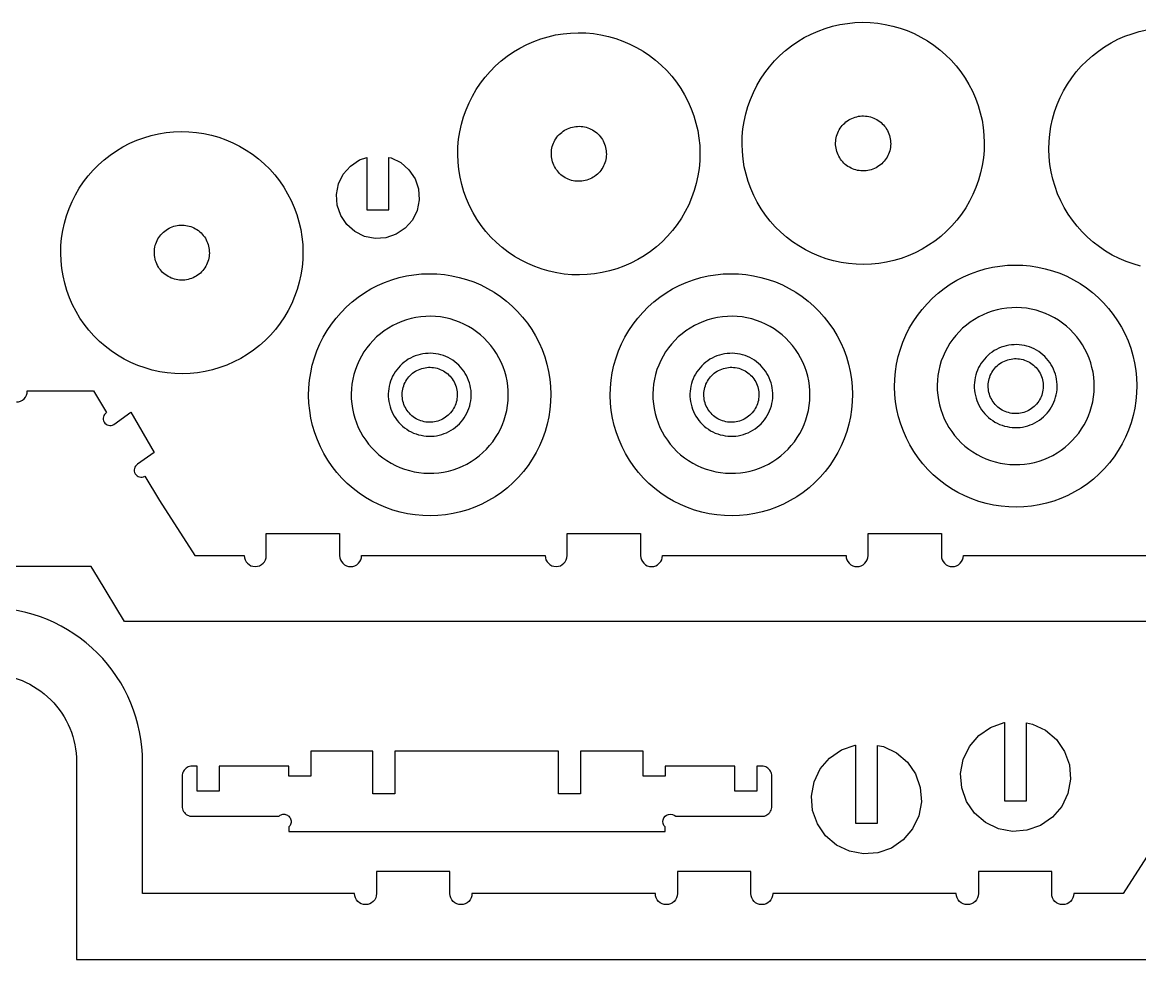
# Model space of a CAD drawing. Extents: x 18 to 1201, y 18 to 321.
# Drawn here: x 560.7 to 882.9, y 45.8 to 316.1 of the extents above; entities that cross this region are included whole.
import ezdxf

# ---------------------------------------------------------------- set-up
doc = ezdxf.new("R2010")
doc.units = 0
doc.header["$MEASUREMENT"] = 0
for name, color, linetype in [('EXT', 1, 'CONTINUOUS'), ('INT', 150, 'CONTINUOUS'), ('POCKET_1_1MM', 105, 'CONTINUOUS')]:
    doc.layers.add(name, color=color, linetype=linetype)

msp = doc.modelspace()

# ---------------------------------------------------------------- linework, layer by layer
at = {"layer": 'EXT'}
for points in [[(779.4, 255.6), (777.84, 257.15), (776.38, 258.79), (775.03, 260.51), (773.79, 262.32), (772.66, 264.2), (771.66, 266.15), (770.77, 268.16), (770.02, 270.22), (769.4, 272.33), (768.91, 274.47), (768.55, 276.63), (768.34, 278.81), (768.26, 281.01), (768.32, 283.2), (768.51, 285.39), (768.84, 287.55), (769.31, 289.7), (769.91, 291.81), (770.65, 293.88), (771.51, 295.89), (772.49, 297.85), (773.6, 299.75), (774.82, 301.57), (776.16, 303.31), (777.6, 304.96), (779.15, 306.52), (780.79, 307.98), (782.51, 309.33), (784.32, 310.58), (786.2, 311.7), (788.15, 312.71), (790.16, 313.59), (792.22, 314.34), (794.33, 314.97), (796.47, 315.46), (798.63, 315.81), (800.81, 316.03), (803.01, 316.11), (805.2, 316.05), (807.39, 315.85), (809.55, 315.52), (811.7, 315.05), (813.81, 314.45), (815.88, 313.72), (817.89, 312.86), (819.85, 311.87), (821.75, 310.76), (823.57, 309.54), (825.31, 308.2), (826.96, 306.76), (828.52, 305.22), (829.98, 303.58), (831.33, 301.85), (832.58, 300.04), (833.7, 298.16), (834.71, 296.21), (835.59, 294.2), (836.34, 292.14), (836.97, 290.04), (837.46, 287.9), (837.81, 285.73), (838.03, 283.55), (838.11, 281.36), (838.05, 279.16), (837.85, 276.98), (837.52, 274.81), (837.05, 272.67), (836.45, 270.56), (835.72, 268.49), (834.86, 266.47), (833.87, 264.51), (832.76, 262.62), (831.54, 260.8), (830.2, 259.06), (828.76, 257.4), (827.22, 255.84), (825.58, 254.38), (823.85, 253.03), (822.04, 251.79), (820.16, 250.66), (818.21, 249.66), (816.2, 248.77), (814.14, 248.02), (812.04, 247.4), (809.9, 246.91), (807.73, 246.55), (805.55, 246.34), (803.36, 246.26), (801.16, 246.32), (798.98, 246.51), (796.81, 246.84), (794.67, 247.31), (792.56, 247.91), (790.49, 248.65), (788.47, 249.51), (786.51, 250.49), (784.62, 251.6), (782.8, 252.82), (781.06, 254.16)], [(697.4, 252.6), (695.84, 254.15), (694.38, 255.79), (693.03, 257.51), (691.79, 259.32), (690.66, 261.2), (689.66, 263.15), (688.77, 265.16), (688.02, 267.22), (687.4, 269.33), (686.91, 271.47), (686.55, 273.63), (686.34, 275.81), (686.26, 278.01), (686.32, 280.2), (686.51, 282.39), (686.84, 284.55), (687.31, 286.7), (687.91, 288.81), (688.65, 290.88), (689.51, 292.89), (690.49, 294.85), (691.6, 296.75), (692.82, 298.57), (694.16, 300.31), (695.6, 301.96), (697.15, 303.52), (698.79, 304.98), (700.51, 306.33), (702.32, 307.58), (704.2, 308.7), (706.15, 309.71), (708.16, 310.59), (710.22, 311.34), (712.33, 311.97), (714.47, 312.46), (716.63, 312.81), (718.81, 313.03), (721.01, 313.11), (723.2, 313.05), (725.39, 312.85), (727.55, 312.52), (729.7, 312.05), (731.81, 311.45), (733.88, 310.72), (735.89, 309.86), (737.85, 308.87), (739.75, 307.76), (741.57, 306.54), (743.31, 305.2), (744.96, 303.76), (746.52, 302.22), (747.98, 300.58), (749.33, 298.85), (750.58, 297.04), (751.7, 295.16), (752.71, 293.21), (753.59, 291.2), (754.34, 289.14), (754.97, 287.04), (755.46, 284.9), (755.81, 282.73), (756.03, 280.55), (756.11, 278.36), (756.05, 276.16), (755.85, 273.98), (755.52, 271.81), (755.05, 269.67), (754.45, 267.56), (753.72, 265.49), (752.86, 263.47), (751.87, 261.51), (750.76, 259.62), (749.54, 257.8), (748.2, 256.06), (746.76, 254.4), (745.22, 252.84), (743.58, 251.38), (741.85, 250.03), (740.04, 248.79), (738.16, 247.66), (736.21, 246.66), (734.2, 245.77), (732.14, 245.02), (730.04, 244.4), (727.9, 243.91), (725.73, 243.55), (723.55, 243.34), (721.36, 243.26), (719.16, 243.32), (716.98, 243.51), (714.81, 243.84), (712.67, 244.31), (710.56, 244.91), (708.49, 245.65), (706.47, 246.51), (704.51, 247.49), (702.62, 248.6), (700.8, 249.82), (699.06, 251.16)], [(582.9, 224.1), (581.34, 225.65), (579.88, 227.29), (578.53, 229.01), (577.29, 230.82), (576.16, 232.7), (575.16, 234.65), (574.27, 236.66), (573.52, 238.72), (572.9, 240.83), (572.41, 242.97), (572.05, 245.13), (571.84, 247.31), (571.76, 249.51), (571.82, 251.7), (572.01, 253.89), (572.34, 256.05), (572.81, 258.2), (573.41, 260.31), (574.15, 262.38), (575.01, 264.39), (575.99, 266.35), (577.1, 268.25), (578.32, 270.07), (579.66, 271.81), (581.1, 273.46), (582.65, 275.02), (584.29, 276.48), (586.01, 277.83), (587.82, 279.08), (589.7, 280.2), (591.65, 281.21), (593.66, 282.09), (595.72, 282.84), (597.83, 283.47), (599.97, 283.96), (602.13, 284.31), (604.31, 284.53), (606.51, 284.61), (608.7, 284.55), (610.89, 284.35), (613.05, 284.02), (615.2, 283.55), (617.31, 282.95), (619.38, 282.22), (621.39, 281.36), (623.35, 280.37), (625.25, 279.26), (627.07, 278.04), (628.81, 276.7), (630.46, 275.26), (632.02, 273.72), (633.48, 272.08), (634.83, 270.35), (636.08, 268.54), (637.2, 266.66), (638.21, 264.71), (639.09, 262.7), (639.84, 260.64), (640.47, 258.54), (640.96, 256.4), (641.31, 254.23), (641.53, 252.05), (641.61, 249.86), (641.55, 247.66), (641.35, 245.48), (641.02, 243.31), (640.55, 241.17), (639.95, 239.06), (639.22, 236.99), (638.36, 234.97), (637.37, 233.01), (636.26, 231.12), (635.04, 229.3), (633.7, 227.56), (632.26, 225.9), (630.72, 224.34), (629.08, 222.88), (627.35, 221.53), (625.54, 220.29), (623.66, 219.16), (621.71, 218.16), (619.7, 217.27), (617.64, 216.52), (615.54, 215.9), (613.4, 215.41), (611.23, 215.05), (609.05, 214.84), (606.86, 214.76), (604.66, 214.82), (602.48, 215.01), (600.31, 215.34), (598.17, 215.81), (596.06, 216.41), (593.99, 217.15), (591.97, 218.01), (590.01, 218.99), (588.12, 220.1), (586.3, 221.32), (584.56, 222.66)], [(671.11, 256.71), (668.52, 254.97), (665.56, 253.97), (662.45, 253.76), (659.39, 254.36), (656.58, 255.74), (654.23, 257.79), (652.49, 260.38), (651.48, 263.34), (651.27, 266.45), (651.88, 269.52), (653.25, 272.32), (655.31, 274.67), (657.9, 276.41), (660.02, 277.13), (660.02, 261.99), (666.37, 261.99), (666.37, 277.15), (667.03, 277.02), (669.84, 275.65), (672.19, 273.59), (673.93, 271), (674.93, 268.05), (675.14, 264.93), (674.54, 261.87), (673.17, 259.06)], [(823.4, 185.6), (821.84, 187.15), (820.38, 188.79), (819.03, 190.51), (817.79, 192.32), (816.66, 194.2), (815.66, 196.15), (814.77, 198.16), (814.02, 200.22), (813.4, 202.33), (812.91, 204.47), (812.55, 206.63), (812.34, 208.81), (812.26, 211.01), (812.32, 213.2), (812.51, 215.39), (812.84, 217.55), (813.31, 219.7), (813.91, 221.81), (814.65, 223.88), (815.51, 225.89), (816.49, 227.85), (817.6, 229.75), (818.82, 231.57), (820.16, 233.31), (821.6, 234.96), (823.15, 236.52), (824.79, 237.98), (826.51, 239.33), (828.32, 240.58), (830.2, 241.7), (832.15, 242.71), (834.16, 243.59), (836.22, 244.34), (838.33, 244.97), (840.47, 245.46), (842.63, 245.81), (844.81, 246.03), (847.01, 246.11), (849.2, 246.05), (851.39, 245.85), (853.55, 245.52), (855.7, 245.05), (857.81, 244.45), (859.88, 243.72), (861.89, 242.86), (863.85, 241.87), (865.75, 240.76), (867.57, 239.54), (869.31, 238.2), (870.96, 236.76), (872.52, 235.22), (873.98, 233.58), (875.33, 231.85), (876.58, 230.04), (877.7, 228.16), (878.71, 226.21), (879.59, 224.2), (880.34, 222.14), (880.97, 220.04), (881.46, 217.9), (881.81, 215.73), (882.03, 213.55), (882.11, 211.36), (882.05, 209.16), (881.85, 206.98), (881.52, 204.81), (881.05, 202.67), (880.45, 200.56), (879.72, 198.49), (878.86, 196.47), (877.87, 194.51), (876.76, 192.62), (875.54, 190.8), (874.2, 189.06), (872.76, 187.4), (871.22, 185.84), (869.58, 184.38), (867.85, 183.03), (866.04, 181.79), (864.16, 180.66), (862.21, 179.66), (860.2, 178.77), (858.14, 178.02), (856.04, 177.4), (853.9, 176.91), (851.73, 176.55), (849.55, 176.34), (847.36, 176.26), (845.16, 176.32), (842.98, 176.51), (840.81, 176.84), (838.67, 177.31), (836.56, 177.91), (834.49, 178.65), (832.47, 179.51), (830.51, 180.49), (828.62, 181.6), (826.8, 182.82), (825.06, 184.16)], [(654.4, 183.1), (652.84, 184.65), (651.38, 186.29), (650.03, 188.01), (648.79, 189.82), (647.66, 191.7), (646.66, 193.65), (645.77, 195.66), (645.02, 197.72), (644.4, 199.83), (643.91, 201.97), (643.55, 204.13), (643.34, 206.31), (643.26, 208.51), (643.32, 210.7), (643.51, 212.89), (643.84, 215.05), (644.31, 217.2), (644.91, 219.31), (645.65, 221.38), (646.51, 223.39), (647.49, 225.35), (648.6, 227.25), (649.82, 229.07), (651.16, 230.81), (652.6, 232.46), (654.15, 234.02), (655.79, 235.48), (657.51, 236.83), (659.32, 238.08), (661.2, 239.2), (663.15, 240.21), (665.16, 241.09), (667.22, 241.84), (669.33, 242.47), (671.47, 242.96), (673.63, 243.31), (675.81, 243.53), (678.01, 243.61), (680.2, 243.55), (682.39, 243.35), (684.55, 243.02), (686.7, 242.55), (688.81, 241.95), (690.88, 241.22), (692.89, 240.36), (694.85, 239.37), (696.75, 238.26), (698.57, 237.04), (700.31, 235.7), (701.96, 234.26), (703.52, 232.72), (704.98, 231.08), (706.33, 229.35), (707.58, 227.54), (708.7, 225.66), (709.71, 223.71), (710.59, 221.7), (711.34, 219.64), (711.97, 217.54), (712.46, 215.4), (712.81, 213.23), (713.03, 211.05), (713.11, 208.86), (713.05, 206.66), (712.85, 204.48), (712.52, 202.31), (712.05, 200.17), (711.45, 198.06), (710.72, 195.99), (709.86, 193.97), (708.87, 192.01), (707.76, 190.12), (706.54, 188.3), (705.2, 186.56), (703.76, 184.9), (702.22, 183.34), (700.58, 181.88), (698.85, 180.53), (697.04, 179.29), (695.16, 178.16), (693.21, 177.16), (691.2, 176.27), (689.14, 175.52), (687.04, 174.9), (684.9, 174.41), (682.73, 174.05), (680.55, 173.84), (678.36, 173.76), (676.16, 173.82), (673.98, 174.01), (671.81, 174.34), (669.67, 174.81), (667.56, 175.41), (665.49, 176.15), (663.47, 177.01), (661.51, 177.99), (659.62, 179.1), (657.8, 180.32), (656.06, 181.66)], [(741.4, 183.1), (739.84, 184.65), (738.38, 186.29), (737.03, 188.01), (735.79, 189.82), (734.66, 191.7), (733.66, 193.65), (732.77, 195.66), (732.02, 197.72), (731.4, 199.83), (730.91, 201.97), (730.55, 204.13), (730.34, 206.31), (730.26, 208.51), (730.32, 210.7), (730.51, 212.89), (730.84, 215.05), (731.31, 217.2), (731.91, 219.31), (732.65, 221.38), (733.51, 223.39), (734.49, 225.35), (735.6, 227.25), (736.82, 229.07), (738.16, 230.81), (739.6, 232.46), (741.15, 234.02), (742.79, 235.48), (744.51, 236.83), (746.32, 238.08), (748.2, 239.2), (750.15, 240.21), (752.16, 241.09), (754.22, 241.84), (756.33, 242.47), (758.47, 242.96), (760.63, 243.31), (762.81, 243.53), (765.01, 243.61), (767.2, 243.55), (769.39, 243.35), (771.55, 243.02), (773.7, 242.55), (775.81, 241.95), (777.88, 241.22), (779.89, 240.36), (781.85, 239.37), (783.75, 238.26), (785.57, 237.04), (787.31, 235.7), (788.96, 234.26), (790.52, 232.72), (791.98, 231.08), (793.33, 229.35), (794.58, 227.54), (795.7, 225.66), (796.71, 223.71), (797.59, 221.7), (798.34, 219.64), (798.97, 217.54), (799.46, 215.4), (799.81, 213.23), (800.03, 211.05), (800.11, 208.86), (800.05, 206.66), (799.85, 204.48), (799.52, 202.31), (799.05, 200.17), (798.45, 198.06), (797.72, 195.99), (796.86, 193.97), (795.87, 192.01), (794.76, 190.12), (793.54, 188.3), (792.2, 186.56), (790.76, 184.9), (789.22, 183.34), (787.58, 181.88), (785.85, 180.53), (784.04, 179.29), (782.16, 178.16), (780.21, 177.16), (778.2, 176.27), (776.14, 175.52), (774.04, 174.9), (771.9, 174.41), (769.73, 174.05), (767.55, 173.84), (765.36, 173.76), (763.16, 173.82), (760.98, 174.01), (758.81, 174.34), (756.67, 174.81), (754.56, 175.41), (752.49, 176.15), (750.47, 177.01), (748.51, 177.99), (746.62, 179.1), (744.8, 180.32), (743.06, 181.66)], [(857.75, 86.81), (854.33, 84.46), (850.43, 83.08), (846.3, 82.76), (842.22, 83.51), (838.48, 85.3), (835.33, 87.99), (832.98, 91.4), (831.6, 95.31), (831.28, 99.44), (832.03, 103.52), (833.82, 107.26), (836.51, 110.41), (839.92, 112.76), (843.83, 114.14), (843.94, 114.14), (843.94, 91.59), (850.29, 91.59), (850.29, 114.03), (852.04, 113.71), (855.78, 111.92), (858.93, 109.23), (861.28, 105.81), (862.66, 101.91), (862.98, 97.78), (862.23, 93.7), (860.44, 89.96)], [(814.75, 80.31), (811.33, 77.96), (807.43, 76.58), (803.3, 76.26), (799.22, 77.01), (795.48, 78.8), (792.33, 81.49), (789.98, 84.9), (788.6, 88.81), (788.28, 92.94), (789.03, 97.02), (790.82, 100.76), (793.51, 103.91), (796.92, 106.26), (800.83, 107.64), (800.94, 107.64), (800.94, 85.09), (807.29, 85.09), (807.29, 107.53), (809.04, 107.21), (812.78, 105.42), (815.93, 102.73), (818.28, 99.31), (819.66, 95.41), (819.98, 91.28), (819.23, 87.2), (817.44, 83.46)], [(607.89, 100.96), (607.6, 100.71), (607.35, 100.43), (607.14, 100.11), (606.98, 99.77), (606.85, 99.42), (606.78, 99.04), (606.76, 98.67), (606.76, 89.99), (606.79, 89.6), (606.87, 89.22), (607.01, 88.86), (607.19, 88.52), (607.41, 88.2), (607.67, 87.91), (607.97, 87.67), (608.3, 87.46), (608.65, 87.29), (609.02, 87.18), (609.4, 87.11), (609.78, 87.1), (634.62, 87.1), (634.83, 87.27), (635.05, 87.42), (635.29, 87.54), (635.55, 87.63), (635.82, 87.69), (636.09, 87.7), (636.36, 87.69), (636.62, 87.63), (636.88, 87.54), (637.12, 87.42), (637.35, 87.27), (637.55, 87.1), (637.74, 86.88), (637.9, 86.65), (638.02, 86.39), (638.12, 86.12), (638.17, 85.84), (638.19, 85.56), (638.17, 85.28), (638.12, 85), (638.02, 84.73), (637.9, 84.48), (637.74, 84.24), (637.55, 84.03), (637.55, 82.76), (746.05, 82.76), (746.05, 84.03), (745.71, 84.48), (745.49, 85), (745.42, 85.56), (745.49, 86.12), (745.71, 86.65), (746.05, 87.1), (746.5, 87.44), (747.03, 87.66), (747.59, 87.73), (748.15, 87.66), (748.67, 87.44), (749.12, 87.1), (774.34, 87.12), (774.71, 87.19), (775.07, 87.32), (775.41, 87.48), (775.72, 87.69), (776, 87.94), (776.25, 88.23), (776.46, 88.54), (776.63, 88.88), (776.75, 89.24), (776.83, 89.61), (776.85, 89.99), (776.85, 98.67), (776.83, 99.04), (776.75, 99.42), (776.63, 99.77), (776.46, 100.11), (776.25, 100.43), (776, 100.71), (775.72, 100.96), (775.41, 101.17), (775.07, 101.34), (774.71, 101.46), (774.34, 101.53), (773.96, 101.56), (772.51, 101.56), (772.51, 94.33), (766.16, 94.33), (766.16, 101.56), (746.05, 101.56), (746.05, 98.67), (739.7, 98.67), (739.7, 105.9), (721.69, 105.9), (721.69, 93.61), (715.34, 93.61), (715.34, 105.9), (668.1, 105.9), (668.1, 93.61), (661.79, 93.61), (661.79, 105.9), (643.9, 105.9), (643.9, 98.67), (637.55, 98.67), (637.55, 101.56), (617.45, 101.56), (617.45, 94.33), (611.1, 94.33), (611.1, 101.56), (609.65, 101.56), (609.27, 101.53), (608.9, 101.46), (608.54, 101.34), (608.2, 101.17)]]:
    msp.add_lwpolyline(points, close=True, dxfattribs=at)
for points in [[(883.17, 245.81), (881.06, 246.41), (878.99, 247.15), (876.97, 248.01), (875.01, 248.99), (873.12, 250.1), (871.3, 251.32), (869.56, 252.66), (867.9, 254.1), (866.34, 255.65), (864.88, 257.29), (863.53, 259.01), (862.29, 260.82), (861.16, 262.7), (860.16, 264.65), (859.27, 266.66), (858.52, 268.72), (857.9, 270.83), (857.41, 272.97), (857.05, 275.13), (856.84, 277.31), (856.76, 279.51), (856.82, 281.7), (857.01, 283.89), (857.34, 286.05), (857.81, 288.2), (858.41, 290.31), (859.15, 292.38), (860.01, 294.39), (860.99, 296.35), (862.1, 298.25), (863.32, 300.07), (864.66, 301.81), (866.1, 303.46), (867.65, 305.02), (869.29, 306.48), (871.01, 307.83), (872.82, 309.08), (874.7, 310.2), (876.65, 311.21), (878.66, 312.09), (880.72, 312.84), (882.83, 313.47), (884.97, 313.96)], [(912.29, 143.26), (590.11, 143.26), (582.34, 156.18), (580.57, 159.13), (552.45, 159.13)]]:
    msp.add_lwpolyline(points, dxfattribs=at)
for points in [[(558.95, 206.61, 0.414214), (562.12, 209.79), (581.21, 209.79), (581.22, 209.78), (584.96, 203.56, 1), (587.03, 200.12), (591.97, 203.69), (598.66, 192), (593.92, 188.64, 0.414214), (593.24, 185.89, 0.414214), (595.99, 185.2), (600.2, 178.2), (610.39, 162.32), (624.67, 162.32, 1), (631.02, 162.32), (631.02, 168.67), (652.19, 168.67), (652.19, 162.32, 0.414214), (655.36, 159.14, 0.414214), (658.54, 162.32), (690.82, 162.32), (711.46, 162.32, 1), (717.81, 162.32), (717.81, 168.67), (738.97, 168.67), (738.97, 162.32, 0.414214), (742.15, 159.14, 0.414214), (745.32, 162.32), (779.12, 162.32), (798.24, 162.32, 0.414214), (801.41, 159.14, 0.414214), (804.59, 162.32), (804.59, 168.67), (825.75, 168.67), (825.75, 162.32, 0.414214), (828.93, 159.14, 0.414214), (832.1, 162.32), (893.24, 162.32)], [(888.38, 80.7), (878.2, 64.82), (863.92, 64.82, -1), (857.57, 64.82), (857.57, 71.17), (836.4, 71.17), (836.4, 64.82, -0.414214), (833.23, 61.64, -0.414214), (830.05, 64.82), (797.77, 64.82), (777.13, 64.82, -1), (770.78, 64.82), (770.78, 71.17), (749.62, 71.17), (749.62, 64.82, -0.414214), (746.44, 61.64, -0.414214), (743.27, 64.82), (709.47, 64.82), (690.35, 64.82, -0.414214), (687.18, 61.64, -0.414214), (684, 64.82), (684, 71.17), (662.83, 71.17), (662.83, 64.82, -0.414214), (659.66, 61.64, -0.414214), (656.48, 64.82), (595.35, 64.82), (595.35, 102.77, 0.414214), (550.9, 147.22)], [(550.9, 128.17, -0.414214), (576.3, 102.77), (576.3, 45.76), (898.48, 45.76)]]:
    msp.add_lwpolyline(points, format="xyb", dxfattribs=at)
at = {"layer": 'INT'}
for points in [[(796.98, 276.23), (796.68, 276.63), (796.41, 277.04), (796.16, 277.48), (795.94, 277.93), (795.75, 278.39), (795.59, 278.86), (795.46, 279.34), (795.36, 279.83), (795.29, 280.32), (795.25, 280.82), (795.25, 281.32), (795.27, 281.82), (795.33, 282.31), (795.41, 282.8), (795.53, 283.29), (795.68, 283.76), (795.85, 284.23), (796.06, 284.68), (796.29, 285.12), (796.55, 285.55), (796.84, 285.96), (797.15, 286.35), (797.49, 286.71), (797.85, 287.06), (798.23, 287.38), (798.63, 287.68), (799.04, 287.96), (799.48, 288.2), (799.93, 288.42), (800.39, 288.61), (800.86, 288.77), (801.34, 288.9), (801.83, 289), (802.32, 289.07), (802.82, 289.11), (803.32, 289.12), (803.82, 289.09), (804.31, 289.04), (804.8, 288.95), (805.29, 288.84), (805.76, 288.69), (806.23, 288.51), (806.68, 288.31), (807.12, 288.07), (807.55, 287.81), (807.96, 287.52), (808.35, 287.21), (808.71, 286.87), (809.06, 286.52), (809.38, 286.14), (809.68, 285.74), (809.96, 285.32), (810.2, 284.89), (810.42, 284.44), (810.61, 283.98), (810.77, 283.51), (810.9, 283.02), (811, 282.54), (811.07, 282.04), (811.11, 281.54), (811.12, 281.05), (811.09, 280.55), (811.04, 280.05), (810.95, 279.56), (810.84, 279.08), (810.69, 278.6), (810.51, 278.13), (810.31, 277.68), (810.07, 277.24), (809.81, 276.81), (809.52, 276.41), (809.21, 276.02), (808.87, 275.65), (808.52, 275.3), (808.14, 274.98), (807.74, 274.68), (807.32, 274.41), (806.89, 274.16), (806.44, 273.94), (805.98, 273.75), (805.51, 273.59), (805.02, 273.46), (804.54, 273.36), (804.04, 273.29), (803.54, 273.25), (803.05, 273.25), (802.55, 273.27), (802.05, 273.33), (801.56, 273.41), (801.08, 273.53), (800.6, 273.68), (800.13, 273.85), (799.68, 274.06), (799.24, 274.29), (798.81, 274.55), (798.41, 274.84), (798.02, 275.15), (797.65, 275.49), (797.3, 275.85)], [(714.98, 273.23), (714.68, 273.63), (714.41, 274.04), (714.16, 274.48), (713.94, 274.93), (713.75, 275.39), (713.59, 275.86), (713.46, 276.34), (713.36, 276.83), (713.29, 277.32), (713.25, 277.82), (713.25, 278.32), (713.27, 278.82), (713.33, 279.31), (713.41, 279.8), (713.53, 280.29), (713.68, 280.76), (713.85, 281.23), (714.06, 281.68), (714.29, 282.12), (714.55, 282.55), (714.84, 282.96), (715.15, 283.35), (715.49, 283.71), (715.85, 284.06), (716.23, 284.38), (716.63, 284.68), (717.04, 284.96), (717.48, 285.2), (717.93, 285.42), (718.39, 285.61), (718.86, 285.77), (719.34, 285.9), (719.83, 286), (720.32, 286.07), (720.82, 286.11), (721.32, 286.12), (721.82, 286.09), (722.31, 286.04), (722.8, 285.95), (723.29, 285.84), (723.76, 285.69), (724.23, 285.51), (724.68, 285.31), (725.12, 285.07), (725.55, 284.81), (725.96, 284.52), (726.35, 284.21), (726.71, 283.87), (727.06, 283.52), (727.38, 283.14), (727.68, 282.74), (727.96, 282.32), (728.2, 281.89), (728.42, 281.44), (728.61, 280.98), (728.77, 280.51), (728.9, 280.02), (729, 279.54), (729.07, 279.04), (729.11, 278.54), (729.12, 278.05), (729.09, 277.55), (729.04, 277.05), (728.95, 276.56), (728.84, 276.08), (728.69, 275.6), (728.51, 275.13), (728.31, 274.68), (728.07, 274.24), (727.81, 273.81), (727.52, 273.41), (727.21, 273.02), (726.87, 272.65), (726.52, 272.3), (726.14, 271.98), (725.74, 271.68), (725.32, 271.41), (724.89, 271.16), (724.44, 270.94), (723.98, 270.75), (723.51, 270.59), (723.02, 270.46), (722.54, 270.36), (722.04, 270.29), (721.54, 270.25), (721.05, 270.25), (720.55, 270.27), (720.05, 270.33), (719.56, 270.41), (719.08, 270.53), (718.6, 270.68), (718.13, 270.85), (717.68, 271.06), (717.24, 271.29), (716.81, 271.55), (716.41, 271.84), (716.02, 272.15), (715.65, 272.49), (715.3, 272.85)], [(600.48, 244.73), (600.18, 245.13), (599.91, 245.54), (599.66, 245.98), (599.44, 246.43), (599.25, 246.89), (599.09, 247.36), (598.96, 247.84), (598.86, 248.33), (598.79, 248.82), (598.75, 249.32), (598.75, 249.82), (598.77, 250.32), (598.83, 250.81), (598.91, 251.3), (599.03, 251.79), (599.18, 252.26), (599.35, 252.73), (599.56, 253.18), (599.79, 253.62), (600.05, 254.05), (600.34, 254.46), (600.65, 254.85), (600.99, 255.21), (601.35, 255.56), (601.73, 255.88), (602.13, 256.18), (602.54, 256.46), (602.98, 256.7), (603.43, 256.92), (603.89, 257.11), (604.36, 257.27), (604.84, 257.4), (605.33, 257.5), (605.82, 257.57), (606.32, 257.61), (606.82, 257.62), (607.32, 257.59), (607.81, 257.54), (608.3, 257.45), (608.79, 257.34), (609.26, 257.19), (609.73, 257.01), (610.18, 256.81), (610.62, 256.57), (611.05, 256.31), (611.46, 256.02), (611.85, 255.71), (612.21, 255.37), (612.56, 255.02), (612.88, 254.64), (613.18, 254.24), (613.46, 253.82), (613.7, 253.39), (613.92, 252.94), (614.11, 252.48), (614.27, 252.01), (614.4, 251.52), (614.5, 251.04), (614.57, 250.54), (614.61, 250.04), (614.62, 249.55), (614.59, 249.05), (614.54, 248.55), (614.45, 248.06), (614.34, 247.58), (614.19, 247.1), (614.01, 246.63), (613.81, 246.18), (613.57, 245.74), (613.31, 245.31), (613.02, 244.91), (612.71, 244.52), (612.37, 244.15), (612.02, 243.8), (611.64, 243.48), (611.24, 243.18), (610.82, 242.91), (610.39, 242.66), (609.94, 242.44), (609.48, 242.25), (609.01, 242.09), (608.52, 241.96), (608.04, 241.86), (607.54, 241.79), (607.04, 241.75), (606.55, 241.75), (606.05, 241.77), (605.55, 241.83), (605.06, 241.91), (604.58, 242.03), (604.1, 242.18), (603.63, 242.35), (603.18, 242.56), (602.74, 242.79), (602.31, 243.05), (601.91, 243.34), (601.52, 243.65), (601.15, 243.99), (600.8, 244.35)], [(671.98, 203.73), (671.68, 204.13), (671.41, 204.54), (671.16, 204.98), (670.94, 205.43), (670.75, 205.89), (670.59, 206.36), (670.46, 206.84), (670.36, 207.33), (670.29, 207.82), (670.25, 208.32), (670.25, 208.82), (670.27, 209.32), (670.33, 209.81), (670.41, 210.3), (670.53, 210.79), (670.68, 211.26), (670.85, 211.73), (671.06, 212.18), (671.29, 212.62), (671.55, 213.05), (671.84, 213.46), (672.15, 213.85), (672.49, 214.21), (672.85, 214.56), (673.23, 214.88), (673.63, 215.18), (674.04, 215.46), (674.48, 215.7), (674.93, 215.92), (675.39, 216.11), (675.86, 216.27), (676.34, 216.4), (676.83, 216.5), (677.32, 216.57), (677.82, 216.61), (678.32, 216.62), (678.82, 216.59), (679.31, 216.54), (679.8, 216.45), (680.29, 216.34), (680.76, 216.19), (681.23, 216.01), (681.68, 215.81), (682.12, 215.57), (682.55, 215.31), (682.96, 215.02), (683.35, 214.71), (683.71, 214.37), (684.06, 214.02), (684.38, 213.64), (684.68, 213.24), (684.96, 212.82), (685.2, 212.39), (685.42, 211.94), (685.61, 211.48), (685.77, 211.01), (685.9, 210.52), (686, 210.04), (686.07, 209.54), (686.11, 209.04), (686.12, 208.55), (686.09, 208.05), (686.04, 207.55), (685.95, 207.06), (685.84, 206.58), (685.69, 206.1), (685.51, 205.63), (685.31, 205.18), (685.07, 204.74), (684.81, 204.31), (684.52, 203.91), (684.21, 203.52), (683.87, 203.15), (683.52, 202.8), (683.14, 202.48), (682.74, 202.18), (682.32, 201.91), (681.89, 201.66), (681.44, 201.44), (680.98, 201.25), (680.51, 201.09), (680.02, 200.96), (679.54, 200.86), (679.04, 200.79), (678.54, 200.75), (678.05, 200.75), (677.55, 200.77), (677.05, 200.83), (676.56, 200.91), (676.08, 201.03), (675.6, 201.18), (675.13, 201.35), (674.68, 201.56), (674.24, 201.79), (673.81, 202.05), (673.41, 202.34), (673.02, 202.65), (672.65, 202.99), (672.3, 203.35)], [(758.98, 203.73), (758.68, 204.13), (758.41, 204.54), (758.16, 204.98), (757.94, 205.43), (757.75, 205.89), (757.59, 206.36), (757.46, 206.84), (757.36, 207.33), (757.29, 207.82), (757.25, 208.32), (757.25, 208.82), (757.27, 209.32), (757.33, 209.81), (757.41, 210.3), (757.53, 210.79), (757.68, 211.26), (757.85, 211.73), (758.06, 212.18), (758.29, 212.62), (758.55, 213.05), (758.84, 213.46), (759.15, 213.85), (759.49, 214.21), (759.85, 214.56), (760.23, 214.88), (760.63, 215.18), (761.04, 215.46), (761.48, 215.7), (761.93, 215.92), (762.39, 216.11), (762.86, 216.27), (763.34, 216.4), (763.83, 216.5), (764.32, 216.57), (764.82, 216.61), (765.32, 216.62), (765.82, 216.59), (766.31, 216.54), (766.8, 216.45), (767.29, 216.34), (767.76, 216.19), (768.23, 216.01), (768.68, 215.81), (769.12, 215.57), (769.55, 215.31), (769.96, 215.02), (770.35, 214.71), (770.71, 214.37), (771.06, 214.02), (771.38, 213.64), (771.68, 213.24), (771.96, 212.82), (772.2, 212.39), (772.42, 211.94), (772.61, 211.48), (772.77, 211.01), (772.9, 210.52), (773, 210.04), (773.07, 209.54), (773.11, 209.04), (773.12, 208.55), (773.09, 208.05), (773.04, 207.55), (772.95, 207.06), (772.84, 206.58), (772.69, 206.1), (772.51, 205.63), (772.31, 205.18), (772.07, 204.74), (771.81, 204.31), (771.52, 203.91), (771.21, 203.52), (770.87, 203.15), (770.52, 202.8), (770.14, 202.48), (769.74, 202.18), (769.32, 201.91), (768.89, 201.66), (768.44, 201.44), (767.98, 201.25), (767.51, 201.09), (767.02, 200.96), (766.54, 200.86), (766.04, 200.79), (765.54, 200.75), (765.05, 200.75), (764.55, 200.77), (764.05, 200.83), (763.56, 200.91), (763.08, 201.03), (762.6, 201.18), (762.13, 201.35), (761.68, 201.56), (761.24, 201.79), (760.81, 202.05), (760.41, 202.34), (760.02, 202.65), (759.65, 202.99), (759.3, 203.35)], [(840.98, 206.23), (840.68, 206.63), (840.41, 207.04), (840.16, 207.48), (839.94, 207.93), (839.75, 208.39), (839.59, 208.86), (839.46, 209.34), (839.36, 209.83), (839.29, 210.32), (839.25, 210.82), (839.25, 211.32), (839.27, 211.82), (839.33, 212.31), (839.41, 212.8), (839.53, 213.29), (839.68, 213.76), (839.85, 214.23), (840.06, 214.68), (840.29, 215.12), (840.55, 215.55), (840.84, 215.96), (841.15, 216.35), (841.49, 216.71), (841.85, 217.06), (842.23, 217.38), (842.63, 217.68), (843.04, 217.96), (843.48, 218.2), (843.93, 218.42), (844.39, 218.61), (844.86, 218.77), (845.34, 218.9), (845.83, 219), (846.32, 219.07), (846.82, 219.11), (847.32, 219.12), (847.82, 219.09), (848.31, 219.04), (848.8, 218.95), (849.29, 218.84), (849.76, 218.69), (850.23, 218.51), (850.68, 218.31), (851.12, 218.07), (851.55, 217.81), (851.96, 217.52), (852.35, 217.21), (852.71, 216.87), (853.06, 216.52), (853.38, 216.14), (853.68, 215.74), (853.96, 215.32), (854.2, 214.89), (854.42, 214.44), (854.61, 213.98), (854.77, 213.51), (854.9, 213.02), (855, 212.54), (855.07, 212.04), (855.11, 211.54), (855.12, 211.05), (855.09, 210.55), (855.04, 210.05), (854.95, 209.56), (854.84, 209.08), (854.69, 208.6), (854.51, 208.13), (854.31, 207.68), (854.07, 207.24), (853.81, 206.81), (853.52, 206.41), (853.21, 206.02), (852.87, 205.65), (852.52, 205.3), (852.14, 204.98), (851.74, 204.68), (851.32, 204.41), (850.89, 204.16), (850.44, 203.94), (849.98, 203.75), (849.51, 203.59), (849.02, 203.46), (848.54, 203.36), (848.04, 203.29), (847.54, 203.25), (847.05, 203.25), (846.55, 203.27), (846.05, 203.33), (845.56, 203.41), (845.08, 203.53), (844.6, 203.68), (844.13, 203.85), (843.68, 204.06), (843.24, 204.29), (842.81, 204.55), (842.41, 204.84), (842.02, 205.15), (841.65, 205.49), (841.3, 205.85)]]:
    msp.add_lwpolyline(points, close=True, dxfattribs=at)
at = {"layer": 'POCKET_1_1MM'}
for points in [[(831.49, 194.85), (832.54, 193.9), (833.66, 193.01), (834.83, 192.2), (836.04, 191.46), (837.3, 190.8), (838.6, 190.22), (839.93, 189.72), (841.3, 189.31), (842.68, 188.99), (844.08, 188.75), (845.5, 188.6), (846.92, 188.54), (848.34, 188.56), (849.76, 188.68), (851.17, 188.89), (852.56, 189.18), (853.93, 189.56), (855.27, 190.03), (856.59, 190.58), (857.86, 191.21), (859.1, 191.92), (860.28, 192.71), (861.42, 193.56), (862.49, 194.49), (863.51, 195.49), (864.46, 196.54), (865.35, 197.66), (866.16, 198.83), (866.9, 200.04), (867.56, 201.3), (868.14, 202.6), (868.64, 203.93), (869.05, 205.3), (869.38, 206.68), (869.62, 208.08), (869.77, 209.5), (869.83, 210.92), (869.8, 212.34), (869.68, 213.76), (869.48, 215.17), (869.18, 216.56), (868.8, 217.93), (868.34, 219.27), (867.79, 220.59), (867.15, 221.86), (866.44, 223.1), (865.66, 224.28), (864.8, 225.42), (863.87, 226.49), (862.88, 227.51), (861.82, 228.46), (860.71, 229.35), (859.54, 230.16), (858.32, 230.9), (857.06, 231.56), (855.76, 232.14), (854.43, 232.64), (853.07, 233.05), (851.68, 233.38), (850.28, 233.62), (848.87, 233.77), (847.44, 233.83), (846.02, 233.8), (844.6, 233.68), (843.2, 233.48), (841.8, 233.18), (840.43, 232.8), (839.09, 232.34), (837.78, 231.79), (836.5, 231.15), (835.27, 230.44), (834.08, 229.66), (832.95, 228.8), (831.87, 227.87), (830.85, 226.88), (829.9, 225.82), (829.01, 224.71), (828.2, 223.54), (827.46, 222.32), (826.8, 221.06), (826.22, 219.76), (825.72, 218.43), (825.31, 217.07), (824.99, 215.68), (824.75, 214.28), (824.6, 212.87), (824.54, 211.44), (824.56, 210.02), (824.68, 208.6), (824.89, 207.2), (825.18, 205.8), (825.56, 204.43), (826.03, 203.09), (826.58, 201.78), (827.21, 200.5), (827.92, 199.27), (828.71, 198.08), (829.56, 196.95), (830.49, 195.87)], [(662.49, 192.35), (663.54, 191.4), (664.66, 190.51), (665.83, 189.7), (667.04, 188.96), (668.3, 188.3), (669.6, 187.72), (670.93, 187.22), (672.3, 186.81), (673.68, 186.49), (675.08, 186.25), (676.5, 186.1), (677.92, 186.04), (679.34, 186.06), (680.76, 186.18), (682.17, 186.39), (683.56, 186.68), (684.93, 187.06), (686.27, 187.53), (687.59, 188.08), (688.86, 188.71), (690.1, 189.42), (691.28, 190.21), (692.42, 191.06), (693.49, 191.99), (694.51, 192.99), (695.46, 194.04), (696.35, 195.16), (697.16, 196.33), (697.9, 197.54), (698.56, 198.8), (699.14, 200.1), (699.64, 201.43), (700.05, 202.8), (700.38, 204.18), (700.62, 205.58), (700.77, 207), (700.83, 208.42), (700.8, 209.84), (700.68, 211.26), (700.48, 212.67), (700.18, 214.06), (699.8, 215.43), (699.34, 216.77), (698.79, 218.09), (698.15, 219.36), (697.44, 220.6), (696.66, 221.78), (695.8, 222.92), (694.87, 223.99), (693.88, 225.01), (692.82, 225.96), (691.71, 226.85), (690.54, 227.66), (689.32, 228.4), (688.06, 229.06), (686.76, 229.64), (685.43, 230.14), (684.07, 230.55), (682.68, 230.88), (681.28, 231.12), (679.87, 231.27), (678.44, 231.33), (677.02, 231.3), (675.6, 231.18), (674.2, 230.98), (672.8, 230.68), (671.43, 230.3), (670.09, 229.84), (668.78, 229.29), (667.5, 228.65), (666.27, 227.94), (665.08, 227.16), (663.95, 226.3), (662.87, 225.37), (661.85, 224.38), (660.9, 223.32), (660.01, 222.21), (659.2, 221.04), (658.46, 219.82), (657.8, 218.56), (657.22, 217.26), (656.72, 215.93), (656.31, 214.57), (655.99, 213.18), (655.75, 211.78), (655.6, 210.37), (655.54, 208.94), (655.56, 207.52), (655.68, 206.1), (655.89, 204.7), (656.18, 203.3), (656.56, 201.93), (657.03, 200.59), (657.58, 199.28), (658.21, 198), (658.92, 196.77), (659.71, 195.58), (660.56, 194.45), (661.49, 193.37)], [(749.49, 192.35), (750.54, 191.4), (751.66, 190.51), (752.83, 189.7), (754.04, 188.96), (755.3, 188.3), (756.6, 187.72), (757.93, 187.22), (759.3, 186.81), (760.68, 186.49), (762.08, 186.25), (763.5, 186.1), (764.92, 186.04), (766.34, 186.06), (767.76, 186.18), (769.17, 186.39), (770.56, 186.68), (771.93, 187.06), (773.27, 187.53), (774.59, 188.08), (775.86, 188.71), (777.1, 189.42), (778.28, 190.21), (779.42, 191.06), (780.49, 191.99), (781.51, 192.99), (782.46, 194.04), (783.35, 195.16), (784.16, 196.33), (784.9, 197.54), (785.56, 198.8), (786.14, 200.1), (786.64, 201.43), (787.05, 202.8), (787.38, 204.18), (787.62, 205.58), (787.77, 207), (787.83, 208.42), (787.8, 209.84), (787.68, 211.26), (787.48, 212.67), (787.18, 214.06), (786.8, 215.43), (786.34, 216.77), (785.79, 218.09), (785.15, 219.36), (784.44, 220.6), (783.66, 221.78), (782.8, 222.92), (781.87, 223.99), (780.88, 225.01), (779.82, 225.96), (778.71, 226.85), (777.54, 227.66), (776.32, 228.4), (775.06, 229.06), (773.76, 229.64), (772.43, 230.14), (771.07, 230.55), (769.68, 230.88), (768.28, 231.12), (766.87, 231.27), (765.44, 231.33), (764.02, 231.3), (762.6, 231.18), (761.2, 230.98), (759.8, 230.68), (758.43, 230.3), (757.09, 229.84), (755.78, 229.29), (754.5, 228.65), (753.27, 227.94), (752.08, 227.16), (750.95, 226.3), (749.87, 225.37), (748.85, 224.38), (747.9, 223.32), (747.01, 222.21), (746.2, 221.04), (745.46, 219.82), (744.8, 218.56), (744.22, 217.26), (743.72, 215.93), (743.31, 214.57), (742.99, 213.18), (742.75, 211.78), (742.6, 210.37), (742.54, 208.94), (742.56, 207.52), (742.68, 206.1), (742.89, 204.7), (743.18, 203.3), (743.56, 201.93), (744.03, 200.59), (744.58, 199.28), (745.21, 198), (745.92, 196.77), (746.71, 195.58), (747.56, 194.45), (748.49, 193.37)], [(838.81, 202.64), (839.36, 202.14), (839.94, 201.66), (840.56, 201.23), (841.19, 200.83), (841.86, 200.47), (842.54, 200.16), (843.24, 199.89), (843.96, 199.67), (844.69, 199.49), (845.43, 199.35), (846.17, 199.27), (846.92, 199.23), (847.67, 199.23), (848.42, 199.29), (849.17, 199.39), (849.9, 199.54), (850.63, 199.73), (851.34, 199.97), (852.04, 200.25), (852.71, 200.58), (853.37, 200.95), (854, 201.36), (854.6, 201.8), (855.18, 202.29), (855.72, 202.81), (856.23, 203.36), (856.7, 203.94), (857.14, 204.56), (857.53, 205.19), (857.89, 205.86), (858.2, 206.54), (858.47, 207.24), (858.7, 207.96), (858.88, 208.69), (859.01, 209.43), (859.1, 210.17), (859.14, 210.92), (859.13, 211.67), (859.08, 212.42), (858.98, 213.17), (858.83, 213.9), (858.63, 214.63), (858.39, 215.34), (858.11, 216.04), (857.78, 216.71), (857.42, 217.37), (857.01, 218), (856.56, 218.6), (856.08, 219.18), (855.56, 219.72), (855, 220.23), (854.42, 220.7), (853.81, 221.14), (853.17, 221.53), (852.51, 221.89), (851.83, 222.2), (851.12, 222.47), (850.41, 222.7), (849.68, 222.88), (848.94, 223.01), (848.19, 223.1), (847.44, 223.14), (846.69, 223.13), (845.94, 223.08), (845.2, 222.98), (844.46, 222.83), (843.73, 222.63), (843.02, 222.39), (842.33, 222.11), (841.65, 221.78), (841, 221.42), (840.36, 221.01), (839.76, 220.56), (839.19, 220.08), (838.64, 219.56), (838.14, 219), (837.66, 218.42), (837.23, 217.81), (836.83, 217.17), (836.47, 216.51), (836.16, 215.83), (835.89, 215.12), (835.67, 214.41), (835.49, 213.68), (835.35, 212.94), (835.27, 212.19), (835.23, 211.44), (835.23, 210.69), (835.29, 209.94), (835.39, 209.2), (835.54, 208.46), (835.73, 207.73), (835.97, 207.02), (836.25, 206.33), (836.58, 205.65), (836.95, 205), (837.36, 204.36), (837.8, 203.76), (838.29, 203.19)], [(669.81, 200.14), (670.36, 199.64), (670.94, 199.16), (671.56, 198.73), (672.19, 198.33), (672.86, 197.97), (673.54, 197.66), (674.24, 197.39), (674.96, 197.17), (675.69, 196.99), (676.43, 196.85), (677.17, 196.77), (677.92, 196.73), (678.67, 196.73), (679.42, 196.79), (680.17, 196.89), (680.9, 197.04), (681.63, 197.23), (682.34, 197.47), (683.04, 197.75), (683.71, 198.08), (684.37, 198.45), (685, 198.86), (685.6, 199.3), (686.18, 199.79), (686.72, 200.31), (687.23, 200.86), (687.7, 201.44), (688.14, 202.06), (688.53, 202.69), (688.89, 203.36), (689.2, 204.04), (689.47, 204.74), (689.7, 205.46), (689.88, 206.19), (690.01, 206.93), (690.1, 207.67), (690.14, 208.42), (690.13, 209.17), (690.08, 209.92), (689.98, 210.67), (689.83, 211.4), (689.63, 212.13), (689.39, 212.84), (689.11, 213.54), (688.78, 214.21), (688.42, 214.87), (688.01, 215.5), (687.56, 216.1), (687.08, 216.68), (686.56, 217.22), (686, 217.73), (685.42, 218.2), (684.81, 218.64), (684.17, 219.03), (683.51, 219.39), (682.83, 219.7), (682.12, 219.97), (681.41, 220.2), (680.68, 220.38), (679.94, 220.51), (679.19, 220.6), (678.44, 220.64), (677.69, 220.63), (676.94, 220.58), (676.2, 220.48), (675.46, 220.33), (674.73, 220.13), (674.02, 219.89), (673.33, 219.61), (672.65, 219.28), (672, 218.92), (671.36, 218.51), (670.76, 218.06), (670.19, 217.58), (669.64, 217.06), (669.14, 216.5), (668.66, 215.92), (668.23, 215.31), (667.83, 214.67), (667.47, 214.01), (667.16, 213.33), (666.89, 212.62), (666.67, 211.91), (666.49, 211.18), (666.35, 210.44), (666.27, 209.69), (666.23, 208.94), (666.23, 208.19), (666.29, 207.44), (666.39, 206.7), (666.54, 205.96), (666.73, 205.23), (666.97, 204.52), (667.25, 203.83), (667.58, 203.15), (667.95, 202.5), (668.36, 201.86), (668.8, 201.26), (669.29, 200.69)], [(756.81, 200.14), (757.36, 199.64), (757.94, 199.16), (758.56, 198.73), (759.19, 198.33), (759.86, 197.97), (760.54, 197.66), (761.24, 197.39), (761.96, 197.17), (762.69, 196.99), (763.43, 196.85), (764.17, 196.77), (764.92, 196.73), (765.67, 196.73), (766.42, 196.79), (767.17, 196.89), (767.9, 197.04), (768.63, 197.23), (769.34, 197.47), (770.04, 197.75), (770.71, 198.08), (771.37, 198.45), (772, 198.86), (772.6, 199.3), (773.18, 199.79), (773.72, 200.31), (774.23, 200.86), (774.7, 201.44), (775.14, 202.06), (775.53, 202.69), (775.89, 203.36), (776.2, 204.04), (776.47, 204.74), (776.7, 205.46), (776.88, 206.19), (777.01, 206.93), (777.1, 207.67), (777.14, 208.42), (777.13, 209.17), (777.08, 209.92), (776.98, 210.67), (776.83, 211.4), (776.63, 212.13), (776.39, 212.84), (776.11, 213.54), (775.78, 214.21), (775.42, 214.87), (775.01, 215.5), (774.56, 216.1), (774.08, 216.68), (773.56, 217.22), (773, 217.73), (772.42, 218.2), (771.81, 218.64), (771.17, 219.03), (770.51, 219.39), (769.83, 219.7), (769.12, 219.97), (768.41, 220.2), (767.68, 220.38), (766.94, 220.51), (766.19, 220.6), (765.44, 220.64), (764.69, 220.63), (763.94, 220.58), (763.2, 220.48), (762.46, 220.33), (761.73, 220.13), (761.02, 219.89), (760.33, 219.61), (759.65, 219.28), (759, 218.92), (758.36, 218.51), (757.76, 218.06), (757.19, 217.58), (756.64, 217.06), (756.14, 216.5), (755.66, 215.92), (755.23, 215.31), (754.83, 214.67), (754.47, 214.01), (754.16, 213.33), (753.89, 212.62), (753.67, 211.91), (753.49, 211.18), (753.35, 210.44), (753.27, 209.69), (753.23, 208.94), (753.23, 208.19), (753.29, 207.44), (753.39, 206.7), (753.54, 205.96), (753.73, 205.23), (753.97, 204.52), (754.25, 203.83), (754.58, 203.15), (754.95, 202.5), (755.36, 201.86), (755.8, 201.26), (756.29, 200.69)]]:
    msp.add_lwpolyline(points, close=True, dxfattribs=at)

doc.saveas('drawing.dxf')
